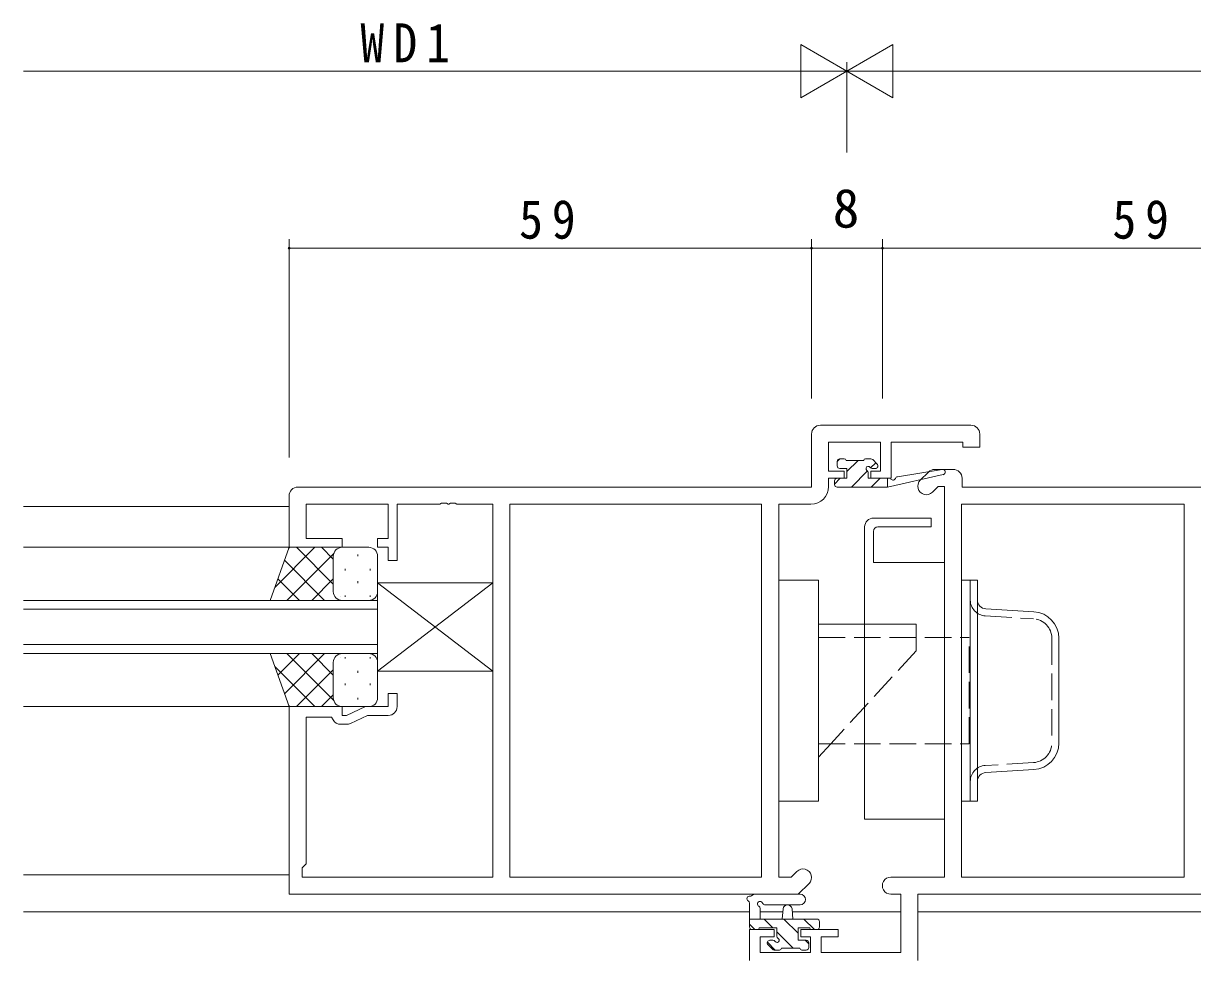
# Model space of a CAD drawing. Units: millimetres on the paper. Extents: x -397 to 397, y -282 to 282.
# Drawn here: x 54.4 to 186.4, y -38 to 67.9 of the extents above; entities that cross this region are included whole.
import ezdxf
from ezdxf.enums import TextEntityAlignment as Align

# ---------------------------------------------------------------- set-up
doc = ezdxf.new("R2010")
doc.units = ezdxf.units.MM
doc.linetypes.add('USER4', pattern=[4, 3, -1])
for name, color, linetype, lineweight in [('0-3_YKK_D', 6, 'Continuous', 18), ('0-4_YKK_11', 7, 'Continuous', 18), ('0-5_YKK_12', 2, 'Continuous', 18), ('0-6_YKK_13', 4, 'Continuous', 18)]:
    doc.layers.add(name, color=color, linetype=linetype, lineweight=lineweight)
doc.styles.add('ＭＳ ゴシック', font='')
doc.styles.get('ＭＳ ゴシック').set_extended_font_data('MS Gothic')

msp = doc.modelspace()

# ---------------------------------------------------------------- linework, layer by layer
at = {"layer": '0-3_YKK_D'}
for p, q in [((142.205, 65.472), (142.205, 59.472)), ((147.401, 62.472), (142.205, 65.472)), ((147.401, 62.472), (152.597, 65.472)), ((152.597, 59.472), (152.597, 65.472)), ((147.401, 53.274), (147.401, 63.472)), ((147.401, 53.274), (147.401, 63.472)), ((141.401, 62.472), (54.401, 62.472)), ((147.401, 62.472), (137.009, 62.472)), ((147.401, 62.472), (142.205, 59.472)), ((147.401, 62.472), (157.793, 62.472)), ((147.401, 62.472), (152.597, 59.472)), ((153.401, 62.472), (240.401, 62.472)), ((84.401, 18.825), (84.401, 43.472)), ((143.401, 42.472), (84.401, 42.472)), ((143.401, 25.472), (143.401, 43.472)), ((143.401, 25.472), (143.401, 43.472)), ((143.401, 42.472), (151.401, 42.472)), ((151.401, 25.472), (151.401, 43.472)), ((151.401, 25.472), (151.401, 43.472)), ((151.401, 42.472), (210.401, 42.472))]:
    msp.add_line(p, q, dxfattribs=at)
for centre, start, end in [((84.401, 42.472), 0, 180), ((84.401, 42.472), 180, 0), ((143.401, 42.472), 0, 180), ((143.401, 42.472), 0, 180), ((143.401, 42.472), 180, 0), ((143.401, 42.472), 180, 0), ((151.401, 42.472), 0, 180), ((151.401, 42.472), 0, 180), ((151.401, 42.472), 180, 0), ((151.401, 42.472), 180, 0)]:
    msp.add_arc(centre, 0.106, start, end, dxfattribs=at)
at = {"layer": '0-4_YKK_11'}
for p, q in [((161.401, 22.472), (144.401, 22.472)), ((143.401, 21.472), (143.401, 15.472)), ((162.401, 19.972), (162.401, 21.472)), ((145.331, 20.542), (151.201, 20.542)), ((145.331, 17.272), (145.331, 20.542)), ((151.201, 20.542), (151.201, 17.272)), ((152.401, 20.542), (160.471, 20.542)), ((152.401, 16.472), (152.401, 20.542)), ((160.471, 20.542), (160.471, 19.972)), ((160.471, 19.972), (162.401, 19.972)), ((147.101, 17.272), (145.331, 17.272)), ((147.101, 16.472), (147.101, 17.272)), ((150.101, 17.272), (150.101, 16.472)), ((151.201, 17.272), (150.101, 17.272)), ((156.608, 17.179), (155.684, 16.255)), ((159.401, 17.472), (157.315, 17.472)), ((145.331, 16.472), (147.101, 16.472)), ((145.331, 15.542), (145.331, 16.472)), ((150.101, 16.472), (152.401, 16.472)), ((160.401, 15.472), (160.401, 16.472)), ((143.401, 15.472), (85.401, 15.472)), ((157.048, 14.89), (157.7, 15.542)), ((157.7, 15.542), (158.401, 15.542)), ((158.401, 15.542), (158.401, -28.598)), ((209.401, 15.472), (160.401, 15.472)), ((84.401, 14.472), (84.401, 8.672)), ((86.331, 13.542), (95.601, 13.542)), ((86.331, 9.672), (86.331, 13.542)), ((95.601, 13.542), (95.601, 9.672)), ((96.601, 13.542), (101.443, 13.542)), ((96.601, 7.172), (96.601, 13.542)), ((101.443, 13.542), (101.626, 13.662)), ((101.626, 13.662), (102.176, 13.662)), ((102.176, 13.662), (102.359, 13.542)), ((102.359, 13.542), (102.443, 13.542)), ((102.443, 13.542), (102.626, 13.662)), ((102.626, 13.662), (103.176, 13.662)), ((103.176, 13.662), (103.359, 13.542)), ((103.359, 13.542), (107.401, 13.542)), ((107.401, 13.542), (107.401, -28.598)), ((109.331, 13.542), (109.331, -28.598)), ((137.771, 13.542), (109.331, 13.542)), ((109.331, 13.542), (109.331, -28.598)), ((137.771, -28.598), (137.771, 13.542)), ((139.701, 13.542), (143.331, 13.542)), ((139.701, -28.598), (139.701, 13.542)), ((160.331, 13.542), (160.331, -28.598)), ((185.471, 13.542), (160.331, 13.542)), ((160.331, 13.542), (160.331, -28.598)), ((185.471, -28.598), (185.471, 13.542)), ((90.401, 9.672), (86.331, 9.672)), ((90.401, 8.672), (90.401, 9.672)), ((94.401, 9.672), (94.401, 8.672)), ((95.601, 9.672), (94.401, 9.672)), ((84.401, 8.672), (90.401, 8.672)), ((94.401, 8.672), (95.601, 8.672)), ((95.601, 8.672), (95.601, 7.172)), ((95.601, 7.172), (96.601, 7.172)), ((95.601, -7.828), (95.601, -9.328)), ((96.601, -7.828), (95.601, -7.828)), ((96.601, -9.328), (96.601, -7.828)), ((84.401, -9.328), (84.401, -30.528)), ((90.401, -9.328), (84.401, -9.328)), ((86.331, -10.528), (89.201, -10.528)), ((86.331, -27.098), (86.331, -10.528)), ((89.201, -10.528), (89.374, -10.828)), ((90.401, -10.328), (90.401, -9.328)), ((90.901, -10.328), (90.401, -10.328)), ((93.045, -9.328), (90.901, -10.328)), ((91.324, -11.234), (93.267, -10.328)), ((95.601, -9.328), (93.045, -9.328)), ((93.267, -10.328), (95.601, -10.328)), ((90.24, -11.328), (90.901, -11.328)), ((85.901, -27.528), (86.331, -27.098)), ((85.901, -28.598), (85.901, -27.528)), ((107.401, -28.598), (85.901, -28.598)), ((109.331, -28.598), (137.771, -28.598)), ((141.102, -28.598), (139.701, -28.598)), ((141.754, -27.946), (141.102, -28.598)), ((158.401, -28.598), (152.366, -28.598)), ((160.331, -28.598), (185.471, -28.598)), ((141.901, -30.528), (143.118, -29.31)), ((84.401, -30.528), (141.901, -30.528)), ((152.366, -30.528), (153.471, -30.528)), ((153.471, -30.528), (153.471, -37.098)), ((155.401, -38.028), (155.401, -30.528)), ((155.401, -30.528), (210.401, -30.528)), ((136.401, -34.528), (136.401, -38.028)), ((139.201, -34.528), (136.401, -34.528)), ((137.601, -35.328), (139.201, -35.328)), ((137.601, -37.098), (137.601, -35.328)), ((139.201, -35.328), (139.201, -34.528)), ((142.201, -34.528), (142.201, -35.328)), ((146.401, -34.528), (142.201, -34.528)), ((142.201, -35.328), (143.301, -35.328)), ((143.301, -35.328), (143.301, -37.098)), ((144.501, -35.328), (146.401, -35.328)), ((144.501, -37.098), (144.501, -35.328)), ((146.401, -35.328), (146.401, -34.528)), ((143.301, -37.098), (137.601, -37.098)), ((153.471, -37.098), (144.501, -37.098))]:
    msp.add_line(p, q, dxfattribs=at)
for centre, radius, start, end in [((144.401, 21.472), 1, 90.00001, 179.99999), ((161.401, 21.472), 1, 0.00001, 89.99999), ((157.315, 16.472), 1, 89.99998, 134.99997), ((159.401, 16.472), 1, 0.00001, 89.99999), ((156.366, 15.573), 0.965, 134.99999, 315.00001), ((85.401, 14.472), 1, 90.00001, 179.99999), ((143.331, 15.542), 2, 270.00001, 359.99999), ((95.601, -9.328), 1, 270.00001, 359.99999), ((90.24, -10.328), 1, 209.99998, 270), ((90.901, -10.328), 1, 269.99999, 294.99997), ((142.436, -28.628), 0.965, 314.99999, 135.00001), ((152.366, -29.563), 0.965, 89.99999, 270.00001)]:
    msp.add_arc(centre, radius, start, end, dxfattribs=at)
at = {"layer": '0-5_YKK_12'}
for p, q in [((84.401, 13.272), (54.401, 13.272)), ((54.401, 8.672), (84.401, 8.672)), ((94.401, 2.672), (54.401, 2.672)), ((94.401, -3.328), (94.401, 2.672)), ((54.401, 1.672), (94.401, 1.672)), ((94.401, -2.328), (54.401, -2.328)), ((54.401, -3.328), (94.401, -3.328)), ((54.401, -9.328), (84.401, -9.328)), ((84.401, -28.328), (54.401, -28.328)), ((136.399, -32.528), (54.401, -32.528)), ((140.171, -32.528), (137.599, -32.528)), ((153.471, -32.528), (141.228, -32.528)), ((240.401, -32.528), (155.401, -32.528))]:
    msp.add_line(p, q, dxfattribs=at)
at = {"layer": '0-6_YKK_13'}
for p, q in [((146.301, 18.364), (146.609, 18.672)), ((146.601, 18.672), (147.101, 18.672)), ((149.501, 18.672), (150.101, 18.672)), ((150.313, 18.584), (150.813, 18.084)), ((146.301, 17.872), (146.301, 18.372)), ((147.401, 17.572), (146.601, 17.572)), ((147.301, 18.472), (149.301, 18.472)), ((147.401, 17.219), (148.654, 18.472)), ((147.401, 16.472), (147.401, 17.572)), ((147.899, 15.472), (149.731, 17.304)), ((150.069, 17.642), (150.662, 18.235)), ((150.601, 17.572), (150.262, 17.572)), ((153.112, 16.653), (158.151, 17.468)), ((146.001, 15.819), (146.654, 16.472)), ((146.001, 15.772), (146.001, 16.172)), ((146.301, 16.472), (147.401, 16.472)), ((149.801, 17.111), (149.801, 16.472)), ((149.801, 16.472), (151.999, 16.472)), ((150.144, 15.472), (151.144, 16.472)), ((151.999, 15.472), (158.265, 16.88)), ((151.999, 16.472), (152.086, 16.486)), ((151.999, 15.472), (151.999, 16.472)), ((146.301, 15.472), (151.999, 15.472)), ((150.402, 11.973), (156.902, 11.973)), ((156.902, 11.973), (156.902, 10.973)), ((149.402, -22.027), (149.402, 10.973)), ((156.902, 10.973), (150.902, 10.973)), ((150.402, 10.473), (150.402, 6.973)), ((82.258, 2.672), (84.401, 8.672)), ((87.31, 8.672), (82.785, 4.148)), ((89.451, 7.985), (84.138, 2.672)), ((84.481, 8.672), (84.356, 8.547)), ((84.401, 8.672), (90.401, 8.672)), ((89.401, 4.515), (85.244, 8.672)), ((89.401, 7.344), (88.072, 8.672)), ((90.138, 8.672), (90.088, 8.622)), ((90.401, 8.672), (93.401, 8.672)), ((88.415, 2.672), (83.878, 7.209)), ((89.401, 3.672), (89.401, 7.672)), ((89.401, 7.672), (89.401, 3.672)), ((92.15, 7.669), (92.15, 7.869)), ((94.401, 3.672), (94.401, 7.672)), ((150.402, 6.973), (158.402, 6.973)), ((90.735, 6.054), (90.735, 6.254)), ((93.565, 6.054), (93.565, 6.254)), ((85.587, 2.672), (83.134, 5.125)), ((89.401, 5.107), (86.967, 2.672)), ((92.15, 4.639), (92.15, 4.839)), ((107.401, 4.672), (94.401, 4.672)), ((94.401, -5.328), (107.401, 4.672)), ((94.401, 4.672), (94.401, -5.328)), ((107.401, -5.328), (94.401, 4.672)), ((107.401, 4.672), (107.401, -5.328)), ((139.701, 4.973), (144.201, 4.973)), ((139.701, 4.973), (139.701, -20.027)), ((144.201, 4.973), (144.201, -20.027)), ((160.331, 4.973), (160.331, -20.027)), ((161.331, 4.973), (162.131, 4.973)), ((161.331, -20.027), (161.331, 4.973)), ((162.131, -20.027), (162.131, 4.973)), ((82.258, 2.672), (90.401, 2.672)), ((90.213, 3.09), (90.195, 3.072)), ((90.401, 2.672), (93.401, 2.672)), ((90.735, 3.072), (90.735, 3.224)), ((93.565, 3.086), (93.565, 3.224)), ((163.072, 1.718), (168.509, 1.394)), ((155.201, -0.028), (144.201, -0.028)), ((155.201, -1.527), (155.201, -0.028)), ((171.331, -1.6), (171.331, -13.454)), ((82.258, -3.328), (90.401, -3.328)), ((82.258, -3.328), (84.401, -9.328)), ((85.587, -3.328), (83.134, -5.781)), ((88.415, -3.328), (83.878, -7.865)), ((89.451, -8.641), (84.138, -3.328)), ((89.401, -5.762), (86.967, -3.328)), ((90.213, -3.746), (90.195, -3.728)), ((90.401, -3.328), (93.401, -3.328)), ((90.735, -3.728), (90.735, -3.879)), ((93.565, -3.741), (93.565, -3.879)), ((87.31, -9.328), (82.785, -4.803)), ((89.401, -5.171), (85.244, -9.328)), ((89.401, -4.328), (89.401, -8.328)), ((89.401, -8.328), (89.401, -4.728)), ((94.401, -4.328), (94.401, -8.328)), ((92.15, -5.294), (92.15, -5.494)), ((107.401, -5.328), (94.401, -5.328)), ((90.735, -6.709), (90.735, -6.909)), ((93.565, -6.709), (93.565, -6.909)), ((84.481, -9.328), (84.356, -9.203)), ((89.401, -7.999), (88.072, -9.328)), ((92.15, -8.324), (92.15, -8.524)), ((84.401, -9.328), (90.401, -9.328)), ((90.138, -9.328), (90.088, -9.277)), ((90.401, -9.328), (93.401, -9.328)), ((145.576, -13.527), (144.201, -15.028)), ((168.509, -16.449), (163.072, -16.773)), ((139.701, -20.027), (144.201, -20.027)), ((160.331, -20.027), (161.331, -20.027)), ((161.331, -20.027), (162.131, -20.027)), ((136.399, -34.228), (136.399, -31.547)), ((142.127, -30.528), (136.965, -30.528)), ((137.599, -32.147), (137.599, -33.328)), ((142.127, -31.728), (138.166, -31.73)), ((140.099, -33.328), (140.201, -32.183)), ((141.299, -33.328), (141.198, -32.183)), ((136.399, -33.328), (143.999, -33.328)), ((136.399, -33.927), (137, -34.528)), ((139.499, -34.328), (137.499, -34.328)), ((138.045, -33.328), (139.045, -34.328)), ((139.499, -35.267), (139.499, -34.328)), ((140.29, -33.328), (141.899, -34.937)), ((141.899, -34.328), (141.899, -35.728)), ((143.199, -34.328), (141.899, -34.328)), ((142.535, -33.328), (143.735, -34.528)), ((144.299, -33.628), (144.299, -34.228)), ((137.299, -34.528), (136.699, -34.528)), ((139.499, -34.782), (141.345, -36.628)), ((143.999, -34.528), (143.399, -34.528)), ((138.412, -35.94), (139.3, -36.828)), ((138.987, -36.74), (138.487, -36.24)), ((138.699, -35.728), (139.039, -35.728)), ((139.799, -36.828), (139.199, -36.828)), ((142.099, -36.628), (139.999, -36.628)), ((141.899, -35.728), (142.799, -35.728)), ((142.799, -36.828), (142.299, -36.828)), ((142.69, -35.728), (143.099, -36.137)), ((143.099, -36.028), (143.099, -36.528))]:
    msp.add_line(p, q, dxfattribs=at)
at = {"layer": '0-6_YKK_13', "linetype": 'USER4'}
for p, q in [((163.024, 0.919), (168.462, 0.596)), ((144.201, -1.527), (161.201, -1.527)), ((155.201, -3.027), (155.201, -1.527)), ((161.201, -13.527), (161.201, -1.527)), ((170.531, -1.6), (170.531, -13.454)), ((155.201, -3.027), (145.576, -13.527)), ((144.201, -13.527), (161.201, -13.527)), ((168.462, -15.651), (163.024, -15.974))]:
    msp.add_line(p, q, dxfattribs=at)
at = {"layer": '0-6_YKK_13'}
for points in [[(158.402, 6.973), (158.402, -22.027), (149.402, -22.027)], [(160.331, 4.973), (161.331, 4.973), (161.331, -20.027)]]:
    msp.add_lwpolyline(points, dxfattribs=at)
for centre, radius, start, end in [((146.601, 18.372), 0.3, 90, 180), ((147.101, 18.472), 0.2, 0, 90), ((149.501, 18.472), 0.2, 90, 180), ((150.101, 18.372), 0.3, 45, 90), ((146.601, 17.872), 0.3, 180, 270), ((149.801, 17.572), 0.25, 33.05573, 236.94427), ((149.501, 17.111), 0.3, 0, 56.94427), ((150.262, 17.872), 0.3, 213.05573, 270), ((150.601, 17.872), 0.3, 270, 45), ((158.199, 17.172), 0.3, 282.65862, 99.19754), ((146.301, 16.172), 0.3, 90, 180), ((152.134, 16.19), 0.3, 39.19754, 99.19754), ((152.599, 16.569), 0.3, 219.19754, 339.19754), ((153.16, 16.356), 0.3, 99.19754, 159.19754), ((146.301, 15.772), 0.3, 180, 270), ((150.402, 10.973), 1, 90, 180), ((150.902, 10.473), 0.5, 90, 180), ((90.401, 7.672), 1, 90, 180), ((90.401, 7.672), 1, 90.0001, 180), ((93.401, 7.672), 1, 0, 90), ((90.401, 3.672), 1, 180, 270), ((93.401, 3.672), 1, 270, 0), ((163.131, 2.716), 1, 180, 266.59356), ((168.331, -1.6), 3, 0, 86.59356), ((90.401, -4.328), 1, 90, 180), ((93.401, -4.328), 1, 0, 90), ((90.401, -8.328), 1, 180, 270), ((90.401, -8.328), 1, 180, 269.9999), ((93.401, -8.328), 1, 270, 0), ((168.331, -13.454), 3, 273.40644, 0), ((163.131, -17.771), 1, 93.40644, 180), ((136.399, -31.028), 0.3, 79.47122, 240), ((136.099, -31.547), 0.3, 0, 60), ((136.509, -30.438), 0.3, 259.47122, 319.47122), ((136.965, -30.828), 0.3, 90, 139.47122), ((137.599, -31.628), 0.3, 19.18976, 240), ((138.166, -31.43), 0.3, 199.18976, 270.04023), ((142.127, -31.128), 0.6, 270.04023, 90.04023), ((137.299, -32.147), 0.3, 0, 60), ((140.699, -32.228), 0.5, 5.09207, 174.90793), ((136.699, -34.228), 0.3, 180, 270), ((137.299, -34.328), 0.2, 270, 0), ((143.399, -34.328), 0.2, 180, 270), ((143.999, -33.628), 0.3, 0, 90), ((143.999, -34.228), 0.3, 270, 0), ((139.499, -35.728), 0.25, 213.05573, 56.94427), ((139.799, -35.267), 0.3, 180, 236.94427), ((138.699, -36.028), 0.3, 90, 225), ((139.199, -36.528), 0.3, 225, 270), ((139.039, -36.028), 0.3, 33.05573, 90), ((139.799, -36.628), 0.2, 270, 0), ((142.299, -36.628), 0.2, 180, 270), ((142.799, -36.028), 0.3, 0, 90), ((142.799, -36.528), 0.3, 270, 0)]:
    msp.add_arc(centre, radius, start, end, dxfattribs=at)
at = {"layer": '0-6_YKK_13', "linetype": 'USER4'}
for centre, radius, start, end in [((163.131, 2.716), 1.8, 180, 266.59356), ((168.331, -1.6), 2.2, 0, 86.59356), ((168.331, -13.454), 2.2, 273.40644, 0), ((163.131, -17.771), 1.8, 93.40644, 180)]:
    msp.add_arc(centre, radius, start, end, dxfattribs=at)

# ---------------------------------------------------------------- texts
at = {"layer": '0-3_YKK_D', "color": 7, "style": 'ＭＳ ゴシック'}
msp.add_text('8', height=4.399, dxfattribs=at).set_placement((145.801, 43.472), align=Align.BOTTOM_LEFT)
at = {"layer": '0-3_YKK_D', "color": 7, "char_height": 4.399, "attachment_point": 7, "style": 'ＭＳ ゴシック'}
for s, insert in [('\\T1.38;\\W0.9;WD1', (92.461, 63.472)), ('\\T1.37;\\W0.9;59', (110.381, 43.472)), ('\\T1.37;\\W0.9;59', (177.381, 43.472))]:
    msp.add_mtext(s, dxfattribs=dict(at, insert=insert))

doc.saveas('drawing.dxf')
